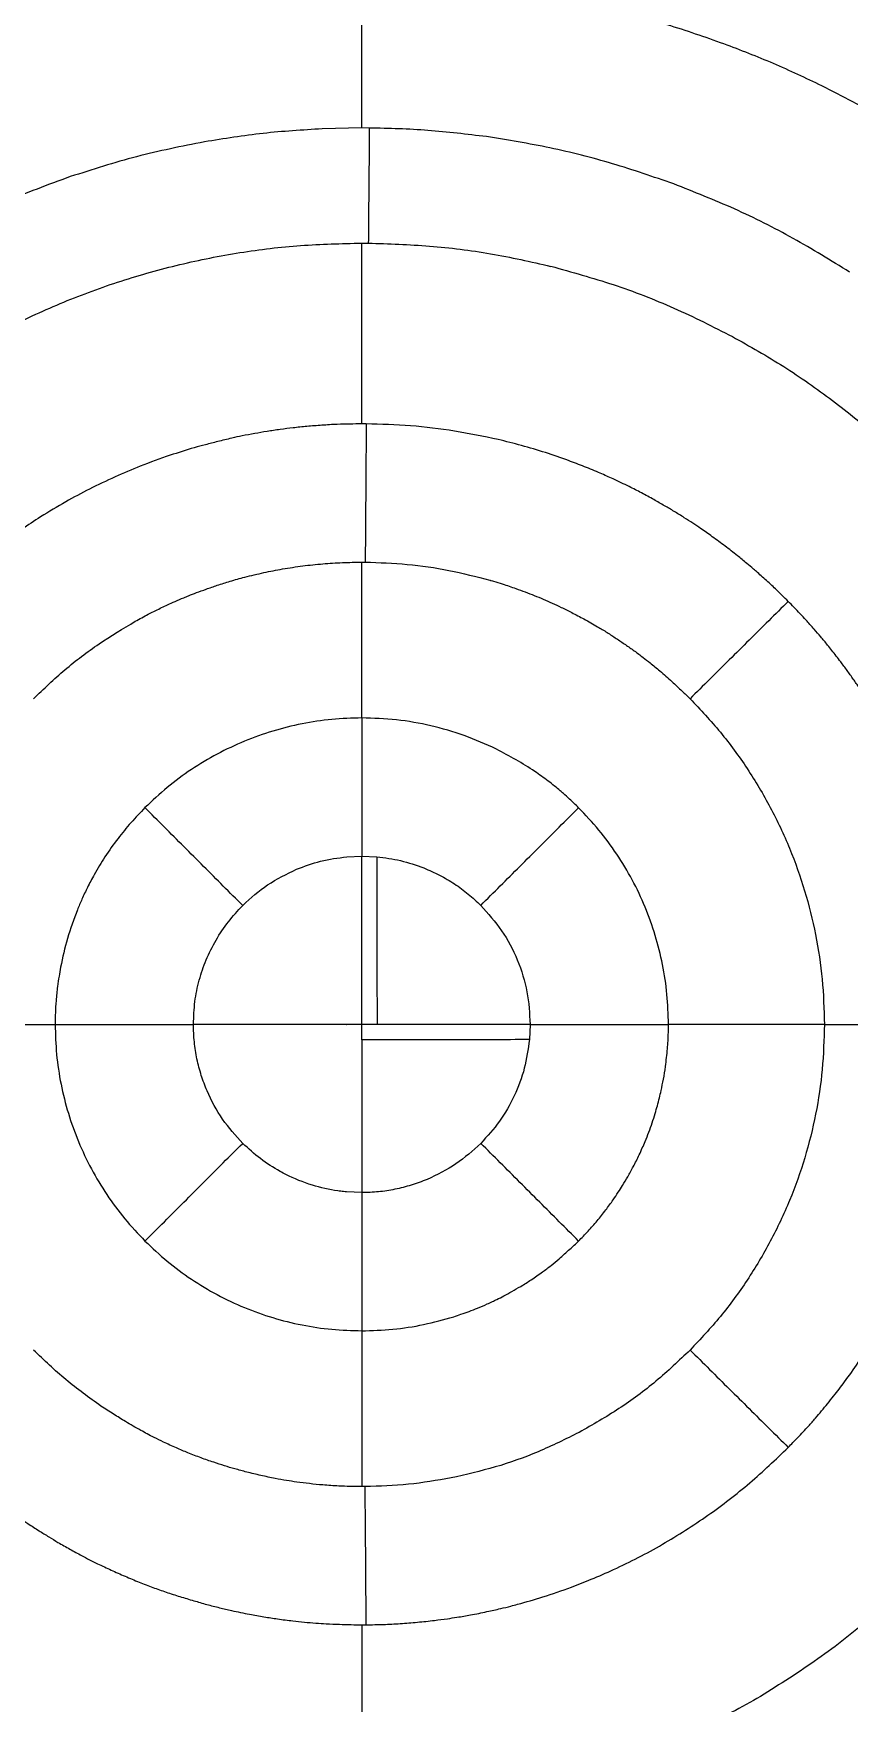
# Model space of a CAD drawing. Extents: x -51 to 27, y -13 to 136.
# Drawn here: x -14.25 to -7.87, y 40.51 to 53.58 of the extents above; entities that cross this region are included whole.
import ezdxf

# ---------------------------------------------------------------- set-up
doc = ezdxf.new("R2010")
doc.units = 0
doc.header["$MEASUREMENT"] = 0
doc.layers.add('GEOMETRY', color=2, linetype='Continuous', lineweight=25)

# ---------------------------------------------------------------- blocks, each defined once
blk = doc.blocks.new('2026 MONTERREY-BLOOM')
at = {"layer": 'GEOMETRY'}
for p, q in [((0, -30.871), (-0.309, -30.878)), ((0.059, -30.872), (0, -30.871)), ((0, -31.772), (0.051, -31.772)), ((0.035, -33.187), (0, -33.187)), ((0, -34.268), (0.027, -34.268)), ((-0.118, -36.574), (0, -36.569)), ((0, -36.569), (0.117, -36.574)), ((0.119, -37.766), (0.119, -37.885)), ((-0.121, -37.885), (-0.12, -37.885)), ((0, -37.885), (-0.12, -37.885)), ((0, -38.006), (0, -37.885)), ((0.119, -37.885), (0, -37.885)), ((1.317, -37.885), (1.311, -38.004)), ((0.121, -38.006), (0, -38.006)), ((0, -39.201), (-0.119, -39.196)), ((0.027, -41.502), (0, -41.502)), ((0, -42.583), (0.035, -42.583))]:
    blk.add_line(p, q, dxfattribs=at)
for points, knots in [([(-36.643, -38.985), (-36.643, -38.748), (-36.643, -38.251), (-36.643, -37.496), (-36.643, -36.717), (-36.642, -35.938), (-36.641, -35.155), (-36.639, -34.37), (-36.634, -33.124), (-36.625, -31.427), (-36.601, -28.728), (-36.556, -25.487), (-36.48, -22.003), (-36.384, -18.826), (-36.269, -15.952), (-36.147, -13.557), (-36.022, -11.643), (-35.908, -10.209), (-35.804, -9.111), (-35.717, -8.347), (-35.671, -7.917), (-35.598, -7.493), (-35.491, -7.08), (-35.34, -6.644), (-35.136, -6.19), (-34.87, -5.728), (-34.56, -5.294), (-34.209, -4.894), (-33.819, -4.53), (-33.396, -4.207), (-32.942, -3.927), (-32.492, -3.708), (-32.054, -3.541), (-31.634, -3.42), (-31.199, -3.331), (-30.75, -3.28), (-30.3, -3.229), (-29.656, -3.161), (-28.817, -3.082), (-27.505, -2.975), (-25.921, -2.869), (-23.953, -2.762), (-21.876, -2.668), (-19.679, -2.587), (-17.251, -2.514), (-14.59, -2.452), (-11.706, -2.403), (-8.819, -2.37), (-5.936, -2.35), (-3.055, -2.342), (-0.598, -2.339), (1.446, -2.34), (3.092, -2.342), (4.754, -2.346), (6.416, -2.353), (8.055, -2.365), (10.408, -2.386), (13.481, -2.429), (16.974, -2.505), (20.148, -2.601), (23.011, -2.715), (25.395, -2.836), (27.307, -2.961), (28.741, -3.074), (29.84, -3.178), (30.606, -3.264), (31.038, -3.31), (31.463, -3.38), (31.877, -3.486), (32.314, -3.634), (32.769, -3.836), (33.232, -4.099), (33.668, -4.406), (34.07, -4.756), (34.436, -5.143), (34.762, -5.565), (35.044, -6.017), (35.279, -6.492), (35.464, -6.985), (35.602, -7.491), (35.683, -8.01), (35.739, -8.534), (35.815, -9.23), (35.897, -10.097), (36.005, -11.408), (36.112, -12.993), (36.24, -15.339), (36.362, -18.173), (36.465, -21.457), (36.54, -24.706), (36.591, -27.93), (36.621, -30.803), (36.636, -33.323), (36.641, -34.922), (36.642, -35.963), (36.643, -36.444), (36.643, -36.924), (36.643, -37.402), (36.643, -37.896), (36.643, -38.424), (36.643, -38.792), (36.643, -38.985)], [0, 0, 0, 0, 0.005138, 0.010771, 0.016381, 0.022015, 0.027673, 0.03335, 0.039042, 0.054682, 0.070145, 0.097582, 0.124946, 0.145709, 0.16651, 0.187309, 0.197707, 0.208103, 0.218498, 0.221609, 0.224784, 0.227857, 0.230942, 0.234019, 0.237865, 0.24171, 0.245555, 0.249401, 0.253246, 0.257092, 0.260938, 0.264783, 0.267936, 0.271088, 0.274241, 0.277546, 0.280882, 0.284062, 0.291597, 0.299143, 0.312612, 0.326021, 0.341866, 0.357701, 0.373696, 0.394533, 0.415407, 0.436247, 0.457116, 0.477921, 0.498728, 0.51038, 0.52225, 0.534405, 0.54642, 0.558287, 0.569942, 0.597446, 0.624936, 0.645697, 0.666299, 0.687058, 0.697455, 0.707849, 0.718242, 0.721382, 0.724571, 0.72765, 0.730727, 0.733804, 0.737651, 0.741498, 0.745344, 0.74919, 0.753036, 0.756881, 0.760725, 0.76457, 0.768352, 0.772136, 0.775907, 0.779727, 0.783559, 0.79109, 0.798621, 0.812071, 0.825537, 0.849567, 0.873561, 0.896782, 0.920041, 0.943476, 0.95907, 0.97468, 0.978164, 0.981639, 0.985104, 0.988563, 0.992016, 0.995816, 1, 1, 1, 1]), ([(1.811, -29.909), (1.865, -29.922), (1.961, -29.944), (2.087, -29.977), (2.179, -30.002), (2.243, -30.02), (2.308, -30.038), (2.503, -30.097), (2.814, -30.202), (3.218, -30.361), (3.47, -30.479), (3.595, -30.539)], [0, 0, 0, 0, 0.087477, 0.156297, 0.206458, 0.237961, 0.260957, 0.313314, 0.560009, 0.780004, 1, 1, 1, 1]), ([(3.595, -30.539), (3.756, -30.621), (4.079, -30.787), (4.54, -31.075), (4.982, -31.391), (5.403, -31.735), (5.663, -31.986), (5.794, -32.112)], [0, 0, 0, 0, 0.2, 0.4, 0.6, 0.8, 1, 1, 1, 1]), ([(-0.309, -30.878), (-0.464, -30.888), (-0.772, -30.906), (-1.078, -30.955), (-1.231, -30.98)], [0, 0, 0, 0, 0.4999999, 1, 1, 1, 1]), ([(0.059, -30.872), (0.058, -30.946), (0.057, -31.095), (0.055, -31.323), (0.053, -31.549), (0.052, -31.698), (0.051, -31.772)], [0, 0, 0, 0, 0.249565, 0.499239, 0.749383, 1, 1, 1, 1]), ([(0.975, -30.939), (0.823, -30.921), (0.518, -30.883), (0.212, -30.875), (0.059, -30.872)], [0, 0, 0, 0, 0.5, 1, 1, 1, 1]), ([(2.439, -31.309), (2.28, -31.254), (1.962, -31.144), (1.473, -31.02), (1.141, -30.966), (0.975, -30.939)], [0, 0, 0, 0, 0.333332, 0.666666, 1, 1, 1, 1]), ([(-1.231, -30.98), (-1.408, -31.015), (-1.763, -31.086), (-2.107, -31.197), (-2.279, -31.252)], [0, 0, 0, 0, 0.500001, 1, 1, 1, 1]), ([(-2.279, -31.252), (-2.453, -31.316), (-2.8, -31.443), (-3.13, -31.61), (-3.295, -31.694)], [0, 0, 0, 0, 0.5, 1, 1, 1, 1]), ([(3.814, -31.999), (3.668, -31.909), (3.377, -31.729), (2.917, -31.498), (2.598, -31.372), (2.439, -31.309)], [0, 0, 0, 0, 0.333334, 0.666668, 1, 1, 1, 1]), ([(-4.304, -33.544), (-4.189, -33.435), (-3.958, -33.216), (-3.581, -32.924), (-3.184, -32.659), (-2.767, -32.427), (-2.332, -32.228), (-1.884, -32.063), (-1.423, -31.934), (-0.954, -31.841), (-0.478, -31.783), (-0.16, -31.776), (0, -31.772)], [0, 0, 0, 0, 0.099789, 0.199625, 0.299507, 0.399436, 0.499411, 0.599434, 0.699504, 0.799621, 0.899787, 1, 1, 1, 1]), ([(0.051, -31.772), (0.211, -31.777), (0.531, -31.788), (1.009, -31.848), (1.322, -31.918), (1.478, -31.954)], [0, 0, 0, 0, 0.3333349, 0.6666682, 1, 1, 1, 1]), ([(1.478, -31.953), (1.642, -31.999), (1.969, -32.089), (2.444, -32.273), (2.747, -32.426), (2.898, -32.503)], [0, 0, 0, 0, 0.333333, 0.666666, 1, 1, 1, 1]), ([(2.898, -32.503), (3.033, -32.579), (3.303, -32.732), (3.683, -33), (4.045, -33.292), (4.266, -33.509), (4.377, -33.618)], [0, 0, 0, 0, 0.249997, 0.499996, 0.749997, 1, 1, 1, 1]), ([(0, -33.187), (-0.031, -33.187), (-0.095, -33.188), (-0.199, -33.19), (-0.311, -33.197), (-0.426, -33.206), (-0.535, -33.217), (-0.638, -33.23), (-0.739, -33.245), (-0.838, -33.262), (-0.93, -33.279), (-1.026, -33.3), (-1.122, -33.324), (-1.22, -33.349), (-1.281, -33.365), (-1.31, -33.373)], [0, 0, 0, 0, 0.069176, 0.145034, 0.23453, 0.324196, 0.405003, 0.481549, 0.559965, 0.633968, 0.708933, 0.772303, 0.856867, 0.931341, 1, 1, 1, 1]), ([(0.035, -33.187), (0.034, -33.258), (0.033, -33.401), (0.032, -33.618), (0.03, -33.837), (0.029, -34.054), (0.027, -34.196), (0.027, -34.268)], [0, 0, 0, 0, 0.199645, 0.399101, 0.599202, 0.799454, 1, 1, 1, 1]), ([(1.066, -33.309), (0.953, -33.286), (0.726, -33.238), (0.382, -33.197), (0.15, -33.19), (0.035, -33.187)], [0, 0, 0, 0, 0.3333349, 0.6666683, 1, 1, 1, 1]), ([(2.284, -33.779), (2.252, -33.762), (2.188, -33.727), (2.082, -33.672), (1.974, -33.621), (1.858, -33.569), (1.742, -33.521), (1.599, -33.466), (1.435, -33.41), (1.251, -33.355), (1.127, -33.324), (1.066, -33.309)], [0, 0, 0, 0, 0.08471, 0.166768, 0.273109, 0.357031, 0.459124, 0.560071, 0.706735, 0.856233, 1, 1, 1, 1]), ([(-1.31, -33.373), (-1.373, -33.392), (-1.516, -33.436), (-1.722, -33.512), (-1.932, -33.601), (-2.127, -33.694), (-2.321, -33.798), (-2.446, -33.874), (-2.511, -33.914)], [0, 0, 0, 0, 0.149958, 0.338108, 0.499999, 0.667675, 0.827605, 1, 1, 1, 1]), ([(3.334, -34.575), (3.319, -34.56), (3.279, -34.521), (3.226, -34.469), (3.162, -34.41), (3.11, -34.364), (3.055, -34.316), (3.004, -34.272), (2.93, -34.212), (2.84, -34.142), (2.744, -34.071), (2.66, -34.012), (2.587, -33.963), (2.518, -33.918), (2.444, -33.872), (2.365, -33.826), (2.312, -33.795), (2.284, -33.779)], [0, 0, 0, 0, 0.0509632, 0.1251447, 0.1679013, 0.2502657, 0.2813866, 0.3327525, 0.404731, 0.4973217, 0.5907807, 0.6753379, 0.7308602, 0.7909575, 0.8619408, 0.9266641, 1, 1, 1, 1]), ([(-2.511, -33.914), (-2.609, -33.979), (-2.805, -34.109), (-3.08, -34.331), (-3.25, -34.494), (-3.335, -34.575)], [0, 0, 0, 0, 0.333333, 0.666667, 1, 1, 1, 1]), ([(-1.771, -34.731), (-1.754, -34.722), (-1.72, -34.703), (-1.667, -34.675), (-1.615, -34.648), (-1.565, -34.624), (-1.515, -34.6), (-1.457, -34.574), (-1.402, -34.551), (-1.346, -34.528), (-1.288, -34.505), (-1.213, -34.478), (-1.126, -34.448), (-1.025, -34.416), (-0.904, -34.382), (-0.767, -34.35), (-0.616, -34.32), (-0.462, -34.297), (-0.306, -34.28), (-0.152, -34.271), (-0.05, -34.269), (0, -34.268)], [0, 0, 0, 0, 0.031241, 0.06248, 0.098112, 0.124961, 0.15267, 0.187449, 0.227833, 0.249934, 0.285994, 0.329031, 0.379046, 0.436039, 0.500009, 0.583444, 0.66323, 0.750072, 0.835333, 0.918292, 1, 1, 1, 1]), ([(0, -35.487), (0, -35.353), (0, -35.083), (0, -34.673), (0, -34.403), (0, -34.268)], [0, 0, 0, 0, 0.333333, 0.666667, 1, 1, 1, 1]), ([(0.027, -34.268), (0.137, -34.272), (0.356, -34.28), (0.683, -34.327), (0.896, -34.382), (1.002, -34.41)], [0, 0, 0, 0, 0.333335, 0.666668, 1, 1, 1, 1]), ([(1.002, -34.41), (1.003, -34.41), (1.007, -34.411), (1.016, -34.414), (1.047, -34.423), (1.112, -34.443), (1.219, -34.479), (1.349, -34.528), (1.466, -34.578), (1.564, -34.624), (1.646, -34.665), (1.742, -34.715), (1.833, -34.767), (1.918, -34.818), (1.99, -34.865), (2.061, -34.913), (2.131, -34.962), (2.195, -35.01), (2.262, -35.062), (2.338, -35.125), (2.421, -35.199), (2.499, -35.272), (2.547, -35.317), (2.567, -35.337)], [0, 0, 0, 0, 0.001977, 0.005355, 0.016309, 0.055014, 0.116114, 0.199604, 0.282519, 0.324289, 0.374471, 0.433065, 0.50007, 0.546976, 0.593771, 0.640457, 0.687032, 0.733498, 0.771389, 0.824705, 0.893562, 0.953248, 1, 1, 1, 1]), ([(3.334, -34.575), (3.284, -34.626), (3.182, -34.726), (3.029, -34.879), (2.873, -35.033), (2.719, -35.186), (2.618, -35.286), (2.567, -35.337)], [0, 0, 0, 0, 0.1996542, 0.3991283, 0.5992224, 0.7994734, 1, 1, 1, 1]), ([(4.698, -37.885), (4.698, -37.847), (4.696, -37.77), (4.693, -37.664), (4.687, -37.55), (4.678, -37.449), (4.667, -37.344), (4.654, -37.244), (4.636, -37.119), (4.61, -36.975), (4.57, -36.792), (4.518, -36.591), (4.455, -36.39), (4.397, -36.229), (4.36, -36.135), (4.344, -36.095), (4.344, -36.095), (4.344, -36.095), (4.344, -36.095), (4.344, -36.095), (4.344, -36.095), (4.344, -36.095), (4.343, -36.095), (4.343, -36.095), (4.343, -36.094), (4.343, -36.094), (4.343, -36.092), (4.34, -36.087), (4.333, -36.069), (4.316, -36.029), (4.287, -35.962), (4.238, -35.856), (4.163, -35.704), (4.053, -35.505), (3.957, -35.351), (3.89, -35.251), (3.867, -35.217), (3.843, -35.184), (3.82, -35.15), (3.795, -35.116), (3.77, -35.082), (3.742, -35.044), (3.71, -35.003), (3.676, -34.96), (3.636, -34.909), (3.59, -34.854), (3.544, -34.8), (3.505, -34.757), (3.469, -34.716), (3.427, -34.671), (3.38, -34.623), (3.349, -34.59), (3.334, -34.575)], [0, 0, 0, 0, 0.0313467, 0.0625805, 0.0864636, 0.1251674, 0.1454102, 0.1726042, 0.2070448, 0.248732, 0.291899, 0.3604014, 0.4179447, 0.4645277, 0.5001492, 0.5001495, 0.5001498, 0.5001503, 0.5001511, 0.5001526, 0.5001554, 0.5001606, 0.5001703, 0.5001894, 0.5002293, 0.5003182, 0.5006059, 0.5015371, 0.504823, 0.5170886, 0.5369459, 0.5643946, 0.6127999, 0.674698, 0.7500869, 0.7613153, 0.7725299, 0.7837308, 0.7949179, 0.8062369, 0.8179491, 0.8294518, 0.8449261, 0.8600045, 0.8746872, 0.8976607, 0.9187579, 0.9326804, 0.9450309, 0.963354, 0.9828869, 1, 1, 1, 1]), ([(-2.567, -35.337), (-2.487, -35.26), (-2.325, -35.106), (-2.058, -34.903), (-1.866, -34.788), (-1.771, -34.731)], [0, 0, 0, 0, 0.333338, 0.666672, 1, 1, 1, 1]), ([(2.567, -35.337), (2.648, -35.423), (2.809, -35.595), (3.018, -35.881), (3.199, -36.185), (3.35, -36.505), (3.468, -36.838), (3.553, -37.182), (3.607, -37.532), (3.614, -37.767), (3.617, -37.885)], [0, 0, 0, 0, 0.125002, 0.250004, 0.375005, 0.500005, 0.625005, 0.750004, 0.875002, 1, 1, 1, 1]), ([(0, -35.487), (-0.078, -35.49), (-0.235, -35.494), (-0.468, -35.53), (-0.697, -35.587), (-0.919, -35.666), (-1.132, -35.767), (-1.334, -35.888), (-1.524, -36.028), (-1.638, -36.136), (-1.695, -36.189)], [0, 0, 0, 0, 0.124993, 0.249987, 0.374984, 0.499983, 0.624984, 0.749987, 0.874993, 1, 1, 1, 1]), ([(0, -35.487), (0, -35.559), (0, -35.701), (0, -35.918), (0, -36.137), (0, -36.354), (0, -36.497), (0, -36.569)], [0, 0, 0, 0, 0.1994942, 0.3986861, 0.5989193, 0.7992994, 1, 1, 1, 1]), ([(1.053, -35.731), (0.97, -35.694), (0.804, -35.619), (0.541, -35.545), (0.273, -35.496), (0.091, -35.49), (0, -35.487)], [0, 0, 0, 0, 0.2500022, 0.500003, 0.7500022, 1, 1, 1, 1]), ([(1.695, -36.19), (1.672, -36.167), (1.633, -36.129), (1.585, -36.086), (1.546, -36.052), (1.506, -36.019), (1.457, -35.981), (1.406, -35.943), (1.277, -35.851), (1.155, -35.786), (1.053, -35.731)], [0, 0, 0, 0, 0.122967, 0.205036, 0.246204, 0.318954, 0.3995, 0.480046, 0.560205, 1, 1, 1, 1]), ([(-1.695, -36.189), (-1.732, -36.228), (-1.806, -36.305), (-1.911, -36.434), (-1.991, -36.547), (-2.051, -36.643), (-2.097, -36.722), (-2.144, -36.81), (-2.187, -36.902), (-2.243, -37.034), (-2.304, -37.21), (-2.346, -37.385), (-2.368, -37.511), (-2.381, -37.598), (-2.391, -37.694), (-2.396, -37.785), (-2.397, -37.846), (-2.398, -37.876), (-2.398, -37.885)], [0, 0, 0, 0, 0.085037, 0.170072, 0.264208, 0.306103, 0.350234, 0.40972, 0.464333, 0.512448, 0.638704, 0.760322, 0.799385, 0.841529, 0.901272, 0.95253, 0.986201, 1, 1, 1, 1]), ([(-0.931, -36.954), (-0.982, -36.904), (-1.083, -36.803), (-1.236, -36.649), (-1.391, -36.494), (-1.544, -36.341), (-1.645, -36.24), (-1.695, -36.189)], [0, 0, 0, 0, 0.2006767, 0.4010547, 0.6012826, 0.8004961, 1, 1, 1, 1]), ([(0.931, -36.954), (0.981, -36.903), (1.082, -36.802), (1.236, -36.649), (1.391, -36.494), (1.544, -36.341), (1.645, -36.24), (1.695, -36.19)], [0, 0, 0, 0, 0.200701, 0.401081, 0.601314, 0.800506, 1, 1, 1, 1]), ([(2.398, -37.885), (2.395, -37.806), (2.391, -37.65), (2.355, -37.416), (2.298, -37.188), (2.219, -36.966), (2.118, -36.753), (1.996, -36.551), (1.857, -36.361), (1.749, -36.247), (1.695, -36.19)], [0, 0, 0, 0, 0.124997, 0.249994, 0.374993, 0.499992, 0.624993, 0.749994, 0.874997, 1, 1, 1, 1]), ([(-0.51, -36.671), (-0.448, -36.648), (-0.321, -36.6), (-0.186, -36.583), (-0.118, -36.574)], [0, 0, 0, 0, 0.490357, 1, 1, 1, 1]), ([(0, -37.885), (0, -37.812), (0, -37.665), (0, -37.445), (0, -37.225), (0, -37.009), (0, -36.79), (0, -36.645), (0, -36.569)], [0, 0, 0, 0, 0.165088, 0.331862, 0.499995, 0.663888, 0.824505, 1, 1, 1, 1]), ([(0.117, -36.574), (0.18, -36.582), (0.305, -36.597), (0.425, -36.64), (0.485, -36.661)], [0, 0, 0, 0, 0.497122, 1, 1, 1, 1]), ([(-0.931, -36.954), (-0.868, -36.897), (-0.742, -36.783), (-0.588, -36.709), (-0.51, -36.671)], [0, 0, 0, 0, 0.4959566, 1, 1, 1, 1]), ([(0.485, -36.661), (0.526, -36.679), (0.609, -36.715), (0.726, -36.784), (0.834, -36.863), (0.899, -36.924), (0.931, -36.954)], [0, 0, 0, 0, 0.2529935, 0.5048498, 0.7542624, 1, 1, 1, 1]), ([(-1.316, -37.885), (-1.314, -37.825), (-1.31, -37.708), (-1.274, -37.539), (-1.219, -37.377), (-1.143, -37.224), (-1.047, -37.08), (-0.97, -36.996), (-0.931, -36.954)], [0, 0, 0, 0, 0.172852, 0.339336, 0.499994, 0.668654, 0.835145, 1, 1, 1, 1]), ([(0.931, -36.954), (0.988, -37.018), (1.103, -37.147), (1.223, -37.378), (1.302, -37.627), (1.312, -37.8), (1.316, -37.885)], [0, 0, 0, 0, 0.247576, 0.499999, 0.752422, 1, 1, 1, 1]), ([(-2.398, -37.885), (-2.326, -37.885), (-2.184, -37.885), (-1.967, -37.885), (-1.748, -37.885), (-1.531, -37.885), (-1.388, -37.885), (-1.316, -37.885)], [0, 0, 0, 0, 0.199504, 0.398717, 0.598945, 0.799323, 1, 1, 1, 1]), ([(-2.398, -37.885), (-2.395, -37.963), (-2.391, -38.12), (-2.355, -38.353), (-2.298, -38.582), (-2.218, -38.804), (-2.118, -39.017), (-1.996, -39.219), (-1.857, -39.409), (-1.749, -39.523), (-1.695, -39.58)], [0, 0, 0, 0, 0.124998, 0.249996, 0.374995, 0.499995, 0.624995, 0.749996, 0.874998, 1, 1, 1, 1]), ([(-0.931, -38.816), (-0.986, -38.755), (-1.097, -38.631), (-1.197, -38.444), (-1.257, -38.284), (-1.291, -38.155), (-1.312, -38.022), (-1.315, -37.931), (-1.316, -37.885)], [0, 0, 0, 0, 0.237693, 0.482318, 0.607919, 0.735914, 0.866531, 1, 1, 1, 1]), ([(-0.121, -37.885), (-0.187, -37.885), (-0.319, -37.885), (-0.519, -37.885), (-0.719, -37.885), (-0.917, -37.885), (-1.115, -37.885), (-1.248, -37.885), (-1.316, -37.885)], [0, 0, 0, 0, 0.164893, 0.328258, 0.499996, 0.664242, 0.825491, 1, 1, 1, 1]), ([(1.316, -37.885), (1.235, -37.885), (1.077, -37.885), (0.837, -37.885), (0.599, -37.885), (0.359, -37.885), (0.199, -37.885), (0.119, -37.885)], [0, 0, 0, 0, 0.2056988, 0.4021923, 0.602678, 0.8010947, 1, 1, 1, 1]), ([(1.316, -37.885), (1.388, -37.885), (1.531, -37.885), (1.748, -37.885), (1.967, -37.885), (2.184, -37.885), (2.326, -37.885), (2.398, -37.885)], [0, 0, 0, 0, 0.200677, 0.401055, 0.601283, 0.800496, 1, 1, 1, 1]), ([(1.695, -39.58), (1.72, -39.555), (1.77, -39.503), (1.841, -39.422), (1.906, -39.34), (1.961, -39.265), (2.004, -39.201), (2.042, -39.141), (2.082, -39.074), (2.126, -38.995), (2.163, -38.919), (2.193, -38.853), (2.219, -38.794), (2.254, -38.705), (2.293, -38.591), (2.322, -38.482), (2.343, -38.393), (2.36, -38.311), (2.377, -38.202), (2.391, -38.08), (2.397, -37.973), (2.398, -37.909), (2.398, -37.888), (2.398, -37.885)], [0, 0, 0, 0, 0.057148, 0.114294, 0.171439, 0.223569, 0.261624, 0.29561, 0.336771, 0.385108, 0.440621, 0.471105, 0.50001, 0.543119, 0.624862, 0.691282, 0.722341, 0.770757, 0.824174, 0.898393, 0.965932, 0.995796, 1, 1, 1, 1]), ([(3.617, -37.885), (3.614, -38.003), (3.607, -38.238), (3.554, -38.588), (3.469, -38.931), (3.35, -39.264), (3.199, -39.585), (3.018, -39.888), (2.809, -40.175), (2.648, -40.347), (2.567, -40.433)], [0, 0, 0, 0, 0.124871, 0.249778, 0.374721, 0.499701, 0.624719, 0.749774, 0.874868, 1, 1, 1, 1]), ([(3.334, -41.195), (3.359, -41.169), (3.413, -41.114), (3.484, -41.038), (3.562, -40.95), (3.627, -40.871), (3.703, -40.777), (3.784, -40.671), (3.878, -40.538), (4.015, -40.33), (4.177, -40.048), (4.296, -39.791), (4.358, -39.639), (4.374, -39.6), (4.392, -39.553), (4.412, -39.498), (4.434, -39.437), (4.467, -39.34), (4.511, -39.201), (4.563, -39.01), (4.604, -38.827), (4.632, -38.67), (4.65, -38.555), (4.663, -38.458), (4.673, -38.371), (4.682, -38.279), (4.689, -38.183), (4.694, -38.082), (4.697, -37.985), (4.698, -37.918), (4.698, -37.885)], [0, 0, 0, 0, 0.029186, 0.062544, 0.085328, 0.125136, 0.145946, 0.183968, 0.234205, 0.278727, 0.387288, 0.499998, 0.509648, 0.521334, 0.535057, 0.550815, 0.56861, 0.58844, 0.634208, 0.688117, 0.750167, 0.786906, 0.818591, 0.845223, 0.866802, 0.890115, 0.921162, 0.945048, 0.973045, 1, 1, 1, 1]), ([(3.617, -37.885), (3.689, -37.885), (3.832, -37.885), (4.048, -37.885), (4.267, -37.885), (4.484, -37.885), (4.627, -37.885), (4.698, -37.885)], [0, 0, 0, 0, 0.2005266, 0.4007775, 0.6008717, 0.8003458, 1, 1, 1, 1]), ([(0, -38.006), (0, -38.071), (0, -38.203), (0, -38.404), (0, -38.605), (0, -38.802), (0, -39), (0, -39.133), (0, -39.201)], [0, 0, 0, 0, 0.160696, 0.330418, 0.499996, 0.664217, 0.825551, 1, 1, 1, 1]), ([(1.311, -38.004), (1.3, -38.079), (1.279, -38.231), (1.197, -38.447), (1.084, -38.647), (0.981, -38.76), (0.931, -38.816)], [0, 0, 0, 0, 0.249598, 0.501998, 0.753377, 1, 1, 1, 1]), ([(-1.695, -39.58), (-1.645, -39.53), (-1.544, -39.429), (-1.391, -39.276), (-1.236, -39.121), (-1.083, -38.967), (-0.982, -38.866), (-0.931, -38.816)], [0, 0, 0, 0, 0.199489, 0.39867, 0.598906, 0.799286, 1, 1, 1, 1]), ([(-0.638, -39.036), (-0.691, -39.005), (-0.796, -38.941), (-0.886, -38.857), (-0.931, -38.816)], [0, 0, 0, 0, 0.502126, 1, 1, 1, 1]), ([(0.931, -38.816), (0.868, -38.873), (0.742, -38.987), (0.588, -39.061), (0.51, -39.099)], [0, 0, 0, 0, 0.495154, 1, 1, 1, 1]), ([(1.695, -39.58), (1.645, -39.53), (1.544, -39.429), (1.391, -39.276), (1.236, -39.121), (1.083, -38.967), (0.981, -38.866), (0.931, -38.816)], [0, 0, 0, 0, 0.199494, 0.398685, 0.598919, 0.799299, 1, 1, 1, 1]), ([(36.859, -38.985), (36.859, -39.022), (36.859, -39.104), (36.859, -39.239), (36.859, -39.396), (36.859, -39.568), (36.859, -39.736), (36.859, -39.877), (36.859, -39.976), (36.859, -40.077), (36.859, -40.194), (36.859, -40.34), (36.859, -40.483), (36.859, -40.621), (36.859, -40.823), (36.859, -41.098), (36.859, -41.453), (36.859, -41.82), (36.858, -42.212), (36.858, -42.618), (36.857, -43.039), (36.855, -43.462), (36.854, -43.893), (36.852, -44.335), (36.849, -45.064), (36.843, -46.07), (36.836, -47.022), (36.831, -47.633), (36.828, -47.913), (36.826, -48.213), (36.822, -48.535), (36.819, -48.88), (36.815, -49.226), (36.807, -49.906), (36.793, -50.909), (36.772, -52.226), (36.748, -53.511), (36.723, -54.715), (36.695, -55.842), (36.674, -56.641), (36.659, -57.171), (36.651, -57.441), (36.643, -57.709), (36.634, -57.975), (36.626, -58.239), (36.607, -58.826), (36.576, -59.723), (36.54, -60.635), (36.515, -61.236), (36.502, -61.54), (36.489, -61.84), (36.474, -62.155), (36.458, -62.501), (36.434, -63.003), (36.402, -63.633), (36.361, -64.364), (36.324, -64.988), (36.291, -65.509), (36.264, -65.92), (36.245, -66.194), (36.235, -66.339), (36.232, -66.374), (36.23, -66.409), (36.227, -66.443), (36.224, -66.478), (36.222, -66.512), (36.219, -66.547), (36.202, -66.781), (36.169, -67.208), (36.117, -67.82), (36.064, -68.396), (36.011, -68.934), (35.958, -69.431), (35.907, -69.882), (35.858, -70.263), (35.795, -70.569), (35.731, -70.824), (35.665, -71.043), (35.608, -71.209), (35.566, -71.323), (35.532, -71.409), (35.497, -71.495), (35.461, -71.58), (35.423, -71.664), (35.351, -71.817), (35.28, -71.955), (35.211, -72.079), (35.186, -72.123), (35.158, -72.17), (35.119, -72.236), (34.999, -72.43), (34.784, -72.739), (34.483, -73.096), (34.184, -73.398), (33.895, -73.652), (33.59, -73.886), (33.269, -74.098), (32.934, -74.287), (32.564, -74.465), (32.157, -74.623), (31.712, -74.754), (31.259, -74.849), (30.8, -74.902), (30.344, -74.954), (29.886, -75.002), (29.441, -75.046), (29.006, -75.087), (28.583, -75.124), (28.161, -75.158), (27.739, -75.191), (27.315, -75.223), (26.731, -75.263), (25.992, -75.311), (25.095, -75.363), (24.191, -75.41), (23.309, -75.453), (22.377, -75.495), (21.391, -75.536), (20.304, -75.576), (19.184, -75.614), (18.079, -75.647), (16.991, -75.677), (16.207, -75.696), (15.689, -75.708), (15.444, -75.713), (15.198, -75.719), (14.951, -75.724), (14.703, -75.729), (14.453, -75.734), (13.759, -75.748), (12.604, -75.768), (11.388, -75.786), (10.554, -75.796), (10.116, -75.801), (9.68, -75.806), (9.248, -75.81), (8.828, -75.814), (8.28, -75.819), (7.585, -75.825), (6.735, -75.83), (5.853, -75.835), (4.966, -75.839), (3.975, -75.842), (2.91, -75.844), (1.754, -75.846), (0.609, -75.847), (-0.455, -75.847), (-1.44, -75.846), (-2.343, -75.845), (-3.238, -75.843), (-3.829, -75.842), (-4.118, -75.841)], [0, 0, 0, 0, 0.0015205, 0.0033457, 0.0054756, 0.007915, 0.0103829, 0.0122963, 0.0136552, 0.0144139, 0.0164289, 0.0184285, 0.0203659, 0.0222411, 0.0240541, 0.0286038, 0.0334271, 0.0385312, 0.0435423, 0.0493867, 0.0550992, 0.0606799, 0.0666233, 0.0726617, 0.0786535, 0.0963497, 0.113627, 0.1174481, 0.121248, 0.1250268, 0.1296573, 0.1343866, 0.1390883, 0.1437626, 0.1620811, 0.1799649, 0.1974138, 0.2144282, 0.2290414, 0.2433183, 0.2470019, 0.2506624, 0.2542999, 0.2579143, 0.2615057, 0.265074, 0.2818429, 0.2980744, 0.3022367, 0.3063621, 0.3104507, 0.3145025, 0.3191882, 0.3245637, 0.3349686, 0.3449124, 0.3543951, 0.3604013, 0.3662067, 0.3711496, 0.3716267, 0.3721023, 0.3725764, 0.3730489, 0.37352, 0.3739896, 0.3744577, 0.3749243, 0.3835541, 0.3918977, 0.3999554, 0.4071383, 0.4139151, 0.4202961, 0.4256539, 0.4295637, 0.4329884, 0.436386, 0.4388658, 0.4401192, 0.4413721, 0.4426249, 0.443878, 0.4451317, 0.4463864, 0.4507691, 0.4514578, 0.4521466, 0.4528356, 0.4537108, 0.455254, 0.4621392, 0.4690242, 0.4742408, 0.4794587, 0.4846756, 0.4898923, 0.4951112, 0.5003286, 0.5066101, 0.5128922, 0.519174, 0.5254609, 0.5317008, 0.5378835, 0.5442016, 0.5499516, 0.55566, 0.5615042, 0.5671845, 0.5729289, 0.5788098, 0.5910574, 0.6030653, 0.6154142, 0.6279319, 0.6390692, 0.6533928, 0.6681633, 0.6833808, 0.6990455, 0.7132005, 0.7277021, 0.7310052, 0.7343258, 0.7376638, 0.7410194, 0.7443924, 0.7477829, 0.7511908, 0.7726989, 0.7948379, 0.8007406, 0.8066865, 0.8126757, 0.8184869, 0.8242755, 0.829799, 0.8408264, 0.8525895, 0.8644161, 0.8767764, 0.8887042, 0.904785, 0.9201624, 0.9358208, 0.9514061, 0.963534, 0.9759348, 0.9882033, 1, 1, 1, 1]), ([(36.643, -38.985), (36.643, -39.828), (36.644, -41.551), (36.638, -44.154), (36.623, -46.796), (36.598, -49.436), (36.56, -52.073), (36.508, -54.709), (36.443, -57.234), (36.364, -59.65), (36.27, -61.957), (36.155, -64.262), (36.031, -66.228), (35.9, -67.852), (35.802, -68.877), (35.716, -69.638), (35.663, -70.134), (35.567, -70.618), (35.44, -71.049), (35.293, -71.432), (35.137, -71.768), (34.958, -72.092), (34.757, -72.403), (34.535, -72.7), (34.293, -72.981), (34.032, -73.244), (33.754, -73.488), (33.46, -73.713), (33.15, -73.917), (32.828, -74.099), (32.47, -74.269), (32.078, -74.421), (31.65, -74.547), (31.21, -74.637), (30.76, -74.689), (30.304, -74.741), (29.845, -74.789), (29.117, -74.861), (28.118, -74.947), (26.517, -75.064), (24.581, -75.177), (22.165, -75.291), (19.603, -75.387), (16.893, -75.466), (14.119, -75.527), (11.282, -75.573), (9.295, -75.594), (8.222, -75.603), (8.062, -75.605), (7.902, -75.606), (7.75, -75.607), (7.619, -75.608), (7.509, -75.609), (7.406, -75.61), (7.287, -75.61), (6.823, -75.614), (5.731, -75.62), (3.332, -75.628), (-0.049, -75.632), (-2.762, -75.627), (-4.118, -75.625)], [0, 0, 0, 0, 0.034488, 0.070526, 0.106569, 0.142591, 0.178588, 0.214528, 0.250471, 0.281965, 0.313469, 0.344975, 0.376447, 0.394063, 0.411668, 0.418581, 0.425411, 0.432079, 0.438744, 0.443794, 0.448844, 0.453894, 0.458943, 0.463993, 0.469043, 0.474092, 0.479142, 0.484192, 0.489242, 0.494293, 0.499343, 0.505424, 0.511505, 0.517586, 0.523766, 0.530042, 0.536349, 0.542658, 0.560012, 0.577374, 0.608371, 0.639386, 0.67635, 0.71332, 0.75032, 0.789907, 0.829466, 0.831649, 0.833831, 0.836013, 0.838185, 0.84005, 0.841408, 0.842657, 0.844259, 0.846315, 0.861623, 0.88897, 0.944497, 1, 1, 1, 1]), ([(-0.119, -39.196), (-0.127, -39.195), (-0.149, -39.193), (-0.24, -39.182), (-0.394, -39.146), (-0.543, -39.087), (-0.623, -39.044), (-0.638, -39.036)], [0, 0, 0, 0, 0.042467, 0.125817, 0.500078, 0.90908, 1, 1, 1, 1]), ([(0.51, -39.099), (0.469, -39.114), (0.387, -39.145), (0.26, -39.177), (0.131, -39.198), (0.044, -39.2), (0, -39.201)], [0, 0, 0, 0, 0.250094, 0.500283, 0.750162, 1, 1, 1, 1]), ([(0, -39.201), (0, -39.273), (0, -39.416), (0, -39.633), (0, -39.852), (0, -40.069), (0, -40.211), (0, -40.282)], [0, 0, 0, 0, 0.2007012, 0.4010814, 0.6013147, 0.800506, 1, 1, 1, 1]), ([(-1.695, -39.58), (-1.638, -39.634), (-1.524, -39.742), (-1.334, -39.882), (-1.132, -40.003), (-0.919, -40.104), (-0.697, -40.183), (-0.468, -40.24), (-0.235, -40.276), (-0.078, -40.28), (0, -40.282)], [0, 0, 0, 0, 0.125008, 0.250013, 0.375016, 0.500017, 0.625016, 0.750013, 0.875008, 1, 1, 1, 1]), ([(0.719, -40.172), (0.738, -40.166), (0.778, -40.153), (0.841, -40.131), (0.909, -40.104), (0.969, -40.078), (1.02, -40.055), (1.063, -40.034), (1.114, -40.008), (1.176, -39.974), (1.248, -39.932), (1.328, -39.882), (1.407, -39.827), (1.48, -39.772), (1.552, -39.713), (1.623, -39.648), (1.673, -39.601), (1.695, -39.58)], [0, 0, 0, 0, 0.051575, 0.110697, 0.171732, 0.243915, 0.281053, 0.315393, 0.368646, 0.430195, 0.50004, 0.584716, 0.677091, 0.750065, 0.821441, 0.919587, 1, 1, 1, 1]), ([(0, -40.283), (0.081, -40.28), (0.243, -40.275), (0.485, -40.238), (0.641, -40.194), (0.719, -40.172)], [0, 0, 0, 0, 0.333335, 0.666669, 1, 1, 1, 1]), ([(-2.039, -40.872), (-2.132, -40.805), (-2.319, -40.671), (-2.484, -40.512), (-2.567, -40.433)], [0, 0, 0, 0, 0.499996, 1, 1, 1, 1]), ([(2.567, -40.433), (2.48, -40.516), (2.305, -40.682), (2.014, -40.898), (1.805, -41.017), (1.7, -41.077)], [0, 0, 0, 0, 0.333336, 0.66667, 1, 1, 1, 1]), ([(2.567, -40.433), (2.618, -40.483), (2.719, -40.584), (2.873, -40.737), (3.029, -40.891), (3.182, -41.044), (3.284, -41.144), (3.334, -41.195)], [0, 0, 0, 0, 0.2005266, 0.4007776, 0.6008717, 0.8003458, 1, 1, 1, 1]), ([(-1.073, -41.339), (-1.101, -41.33), (-1.163, -41.31), (-1.258, -41.277), (-1.356, -41.239), (-1.454, -41.198), (-1.542, -41.157), (-1.635, -41.112), (-1.735, -41.059), (-1.84, -40.998), (-1.943, -40.934), (-2.006, -40.893), (-2.039, -40.872)], [0, 0, 0, 0, 0.083056, 0.18065, 0.281931, 0.373452, 0.476783, 0.553299, 0.662026, 0.789449, 0.891201, 1, 1, 1, 1]), ([(1.7, -41.077), (1.594, -41.13), (1.382, -41.235), (1.045, -41.355), (0.814, -41.407), (0.698, -41.434)], [0, 0, 0, 0, 0.3333327, 0.666666, 1, 1, 1, 1]), ([(-3.335, -41.194), (-3.31, -41.218), (-3.263, -41.265), (-3.181, -41.343), (-3.094, -41.421), (-3.002, -41.5), (-2.913, -41.571), (-2.83, -41.636), (-2.75, -41.695), (-2.679, -41.745), (-2.604, -41.795), (-2.527, -41.845), (-2.449, -41.893), (-2.399, -41.924), (-2.376, -41.938)], [0, 0, 0, 0, 0.084217, 0.16313, 0.27994, 0.373329, 0.461035, 0.559933, 0.63333, 0.706661, 0.77236, 0.856899, 0.931341, 1, 1, 1, 1]), ([(1.218, -42.422), (1.285, -42.404), (1.426, -42.364), (1.618, -42.297), (1.802, -42.225), (1.977, -42.148), (2.163, -42.058), (2.412, -41.921), (2.707, -41.732), (3.038, -41.479), (3.236, -41.289), (3.334, -41.195)], [0, 0, 0, 0, 0.083204, 0.178305, 0.24607, 0.322998, 0.409702, 0.496406, 0.667685, 0.834674, 1, 1, 1, 1]), ([(0, -41.502), (-0.03, -41.502), (-0.09, -41.501), (-0.192, -41.497), (-0.298, -41.49), (-0.408, -41.479), (-0.502, -41.467), (-0.591, -41.454), (-0.685, -41.437), (-0.789, -41.415), (-0.894, -41.39), (-0.989, -41.364), (-1.046, -41.347), (-1.073, -41.339)], [0, 0, 0, 0, 0.083759, 0.165613, 0.28109, 0.375954, 0.467883, 0.542185, 0.624414, 0.730858, 0.833929, 0.924132, 1, 1, 1, 1]), ([(0.698, -41.434), (0.587, -41.453), (0.365, -41.491), (0.14, -41.498), (0.027, -41.502)], [0, 0, 0, 0, 0.499998, 1, 1, 1, 1]), ([(0.035, -42.583), (0.034, -42.511), (0.033, -42.369), (0.032, -42.152), (0.03, -41.933), (0.028, -41.716), (0.027, -41.573), (0.027, -41.502)], [0, 0, 0, 0, 0.199648, 0.399109, 0.599208, 0.799457, 1, 1, 1, 1]), ([(-2.376, -41.938), (-2.345, -41.956), (-2.283, -41.991), (-2.18, -42.047), (-2.073, -42.102), (-1.959, -42.155), (-1.851, -42.203), (-1.742, -42.249), (-1.635, -42.29), (-1.529, -42.328), (-1.422, -42.362), (-1.316, -42.394), (-1.246, -42.414), (-1.212, -42.424)], [0, 0, 0, 0, 0.084456, 0.167551, 0.278763, 0.370422, 0.465333, 0.560023, 0.650726, 0.737809, 0.827129, 0.916297, 1, 1, 1, 1]), ([(4.377, -42.152), (4.249, -42.277), (3.993, -42.526), (3.571, -42.858), (3.269, -43.048), (3.118, -43.143)], [0, 0, 0, 0, 0.333336, 0.666669, 1, 1, 1, 1]), ([(-1.212, -42.424), (-1.179, -42.432), (-1.114, -42.449), (-1.003, -42.475), (-0.887, -42.499), (-0.767, -42.52), (-0.654, -42.538), (-0.549, -42.551), (-0.449, -42.562), (-0.362, -42.57), (-0.271, -42.575), (-0.179, -42.579), (-0.086, -42.581), (-0.028, -42.583), (0, -42.583)], [0, 0, 0, 0, 0.084312, 0.163405, 0.280036, 0.373335, 0.461118, 0.560068, 0.633384, 0.706851, 0.772849, 0.857065, 0.931389, 1, 1, 1, 1]), ([(0.035, -42.583), (0.079, -42.582), (0.168, -42.581), (0.301, -42.574), (0.435, -42.563), (0.558, -42.55), (0.661, -42.537), (0.755, -42.522), (0.858, -42.505), (0.972, -42.482), (1.077, -42.458), (1.157, -42.439), (1.201, -42.427), (1.218, -42.422)], [0, 0, 0, 0, 0.110936, 0.222486, 0.334649, 0.447426, 0.531641, 0.594639, 0.684389, 0.794133, 0.885791, 0.954413, 1, 1, 1, 1]), ([(2.844, -44.296), (2.844, -44.296), (2.844, -44.296), (2.845, -44.296), (2.846, -44.295), (2.853, -44.292), (2.879, -44.28), (2.935, -44.255), (3.03, -44.21), (3.161, -44.146), (3.327, -44.06), (3.527, -43.949), (3.758, -43.809), (3.941, -43.687), (4.068, -43.598), (4.13, -43.553), (4.187, -43.511), (4.242, -43.47), (4.293, -43.431), (4.34, -43.394), (4.394, -43.351), (4.453, -43.303), (4.523, -43.245), (4.599, -43.18), (4.684, -43.106), (4.773, -43.025), (4.859, -42.943), (4.942, -42.861), (4.995, -42.808), (5.02, -42.783)], [0, 0, 0, 0, 0.000076, 0.000212, 0.000665, 0.002296, 0.008452, 0.032349, 0.07169, 0.126475, 0.196702, 0.282371, 0.383481, 0.50003, 0.529928, 0.55835, 0.585296, 0.610766, 0.63476, 0.657279, 0.678321, 0.713065, 0.742848, 0.780052, 0.82571, 0.869135, 0.915787, 0.959362, 1, 1, 1, 1]), ([(3.118, -43.143), (2.968, -43.227), (2.669, -43.394), (2.196, -43.599), (1.87, -43.703), (1.706, -43.755)], [0, 0, 0, 0, 0.333334, 0.666667, 1, 1, 1, 1])]:
    blk.add_open_spline(points, degree=3, knots=knots, dxfattribs=at)
for points in [[(0, -30.871), (0, -30.742), (0, -30.484), (0, -30.093), (0, -29.835), (0, -29.706)], [(0, -33.187), (0, -33.069), (0, -32.834), (0, -32.479), (0, -32.123), (0, -31.889), (0, -31.772)], [(0.117, -36.574), (0.118, -36.771), (0.119, -37.165), (0.119, -37.565), (0.119, -37.766)], [(-3.617, -37.885), (-3.482, -37.885), (-3.212, -37.885), (-2.802, -37.885), (-2.532, -37.885), (-2.398, -37.885)], [(3.617, -37.885), (3.482, -37.885), (3.212, -37.885), (2.802, -37.885), (2.532, -37.885), (2.398, -37.885)], [(1.311, -38.004), (1.114, -38.005), (0.721, -38.006), (0.321, -38.006), (0.121, -38.006)], [(0, -40.283), (0, -40.417), (0, -40.687), (0, -41.097), (0, -41.367), (0, -41.502)], [(0, -42.583), (0, -42.7), (0, -42.935), (0, -43.291), (0, -43.647), (0, -43.881), (0, -43.998)]]:
    blk.add_open_spline(points, degree=3, dxfattribs=at)

msp = doc.modelspace()

# ---------------------------------------------------------------- block references
msp.add_blockref('2026 MONTERREY-BLOOM', (-11.682, 83.714))

doc.saveas('drawing.dxf')
